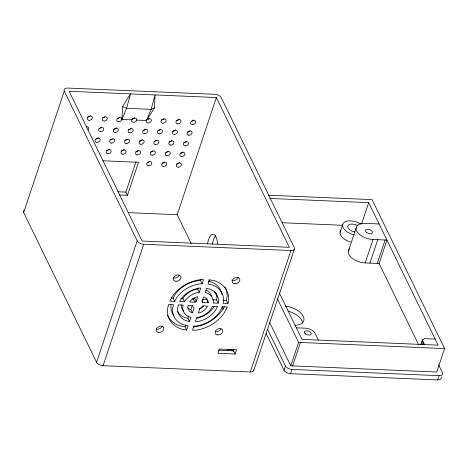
<?xml version="1.0" encoding="UTF-8"?>
<svg xmlns="http://www.w3.org/2000/svg" width="468" height="468" viewBox="0 0 468 468"><rect width="100%" height="100%" fill="white"/><g stroke="black" fill="none" stroke-linecap="round" stroke-linejoin="round"><path stroke-width="0.7" d="M121.961 119.457L122.557 106.517L130.519 93.892L126.565 108.319L121.961 119.457L131.824 119.872L132.04 119.48A2.673 1.849 -21.8 0 1 134.995 118.106A2.673 1.849 -21.8 0 1 136.785 119.679L136.668 120.212A2.673 1.983 -26 0 1 133.503 122.236A2.673 1.983 -26 0 1 131.76 120.001L131.824 119.872M146.502 120.498L154.458 107.868L155.054 94.934L151.1 109.36L146.344 120.738A2.673 1.983 -26 0 0 148.97 122.879A2.673 1.983 -26 0 0 151.135 119.551A2.673 1.983 -26 0 0 147.028 119.685L146.461 120.498L136.691 120.083M208.248 302.778L208.26 302.679A10.688 7.933 -26 0 0 205.037 297.519L203.668 296.987L202.1 301.673L202.784 302.55L208.248 302.778L206.692 299.461A10.688 7.933 -26 0 0 206.482 298.063M227.939 303.615L228.665 300.28A32.07 23.804 -26 0 0 214.724 280.806L209.424 279.782L208.003 284.029L212.56 285.041A26.729 19.837 -26 0 1 223.511 301.667L223.072 303.41L227.939 303.615L226.372 300.397L227.097 297.063A32.07 23.804 -26 0 0 224.892 286.855M218.182 303.205L218.433 302.164A21.382 15.871 -26 0 0 209.5 288.961L206.564 288.335L205.13 292.611L206.201 292.804A16.035 11.899 -26 0 1 213.367 302.422L213.25 302.995L218.182 303.205L216.614 299.982L216.865 298.941A21.382 15.871 -26 0 0 215.871 292.711M23.64 212.513L64.274 91.079A5.347 2.896 18.5 0 1 67.608 88.066L214.824 94.314A5.347 2.896 18.5 0 1 221.3 97.748L294.237 247.513A5.347 2.896 18.5 0 1 290.903 250.526L250.269 371.966L103.054 365.713A5.347 2.896 18.5 0 1 96.578 362.285L23.64 212.513A5.347 2.896 18.5 0 1 23.967 210.296M119.451 194.975L127.436 195.314L125.869 192.096L136.001 161.823M127.436 195.314L138.487 162.291L102.913 160.781M96.578 362.285L137.212 240.844L64.274 91.079M103.054 365.713L143.688 244.273L290.903 250.526M191.26 243.617L177.185 214.713L216.391 97.537L69.176 91.283L142.12 241.055L289.329 247.309L216.391 97.537M186.668 330.069L188.089 325.822L183.532 324.81A26.729 19.837 -26 0 1 172.581 308.178L173.464 304.674L168.538 304.463L167.427 309.57A32.07 23.804 -26 0 0 181.368 329.045L186.668 330.069L185.1 326.845L185.708 325.026M189.528 321.516L190.962 317.234L189.891 317.047A16.035 11.899 -26 0 1 182.725 307.429L183.199 305.083L178.331 304.879L177.659 307.687A21.382 15.871 -26 0 0 186.592 320.89L189.528 321.516L187.96 318.293L188.779 315.847M192.424 312.864L191.055 312.331A10.688 7.933 -26 0 1 187.832 307.166L188.054 305.294L192.997 305.499L193.085 306.873L193.992 308.178L192.424 312.864L190.856 309.64L192.196 305.627M199.292 292.336L200.725 288.054L199.503 288.083A21.382 15.871 -26 0 0 181.116 298.894L179.648 301.567L184.573 301.778L185.065 300.819A16.035 11.899 -26 0 1 198.613 292.371L199.292 292.336L197.724 289.113L198.134 287.89M202.147 283.807L203.557 279.583L199.625 279.753A32.07 23.804 -26 0 0 172.318 296.361L169.796 301.146L174.687 301.357L177.021 297.203A26.729 19.837 -26 0 1 200.105 283.842L202.147 283.807L200.579 280.584L200.983 279.378M196.25 301.427L197.718 296.694A10.688 7.933 -26 0 0 190.593 300.69L189.61 301.989L195.01 302.217L196.25 301.427L194.682 298.204L193.442 298.999L192.091 298.941M235.117 354.036L236.539 349.777L219.363 349.046L217.942 353.305L235.117 354.036L233.544 350.813L233.953 349.596M253.732 370.533L294.366 249.099M441.049 376.921A5.347 2.896 18.5 0 1 437.709 379.934L290.499 373.686A5.347 2.896 18.5 0 1 284.023 370.252L285.445 365.994L267.532 329.209M268.404 195.226L372.054 199.625L444.6 348.59L436.761 372.025L290.768 365.824L298.613 342.389L277.202 298.42M292.611 365.906L300.45 342.471M290.499 373.686L291.921 369.422L439.136 375.675A5.347 2.896 18.5 0 0 442.476 372.663L438.639 364.783M340.125 232.274L342.617 224.821M348.373 251.17L356.212 227.735M361.565 224.008L368.714 202.638L269.679 198.432M349.537 248.888A13.361 7.236 18.5 0 0 348.449 250.497L348.227 252.398A13.361 7.236 18.5 0 0 365.192 262.922L373.037 239.487L386.948 240.078L379.109 263.513L418.702 344.811M369.907 263.127L377.746 239.686M377.266 263.437L385.111 240.002M420.662 344.711L422.276 339.885A3.609 1.954 18.5 0 0 424.154 338.61L435.164 339.078M421.645 344.407L422.797 340.961M422.891 344.641L423.581 342.57M437.709 379.934L439.136 375.675M184.573 301.778L183.006 298.555L183.497 297.595A16.035 11.899 -26 0 1 197.046 289.154L197.724 289.113M174.687 301.357L173.119 298.134L175.453 293.98A26.729 19.837 -26 0 1 198.537 280.624L200.579 280.584M154.458 107.868L151.1 109.36L126.565 108.319L122.557 106.517M192.933 326.962L194.899 326.875A32.07 23.804 -26 0 0 224.318 306.745M117.883 191.757L125.869 192.096M128.355 212.642L177.185 214.713M379.109 223.979L364.806 223.371A13.361 7.236 18.5 0 0 356.294 227.062L356.066 228.963A13.361 7.236 18.5 0 0 373.037 239.487M282.227 222.733L342.67 225.301M365.192 262.922L379.109 263.513M171.025 298.046L173.119 298.134M180.894 298.467L183.006 298.555M202.58 299.385L206.68 299.561M212.384 299.801L216.614 299.982M222.897 300.251L226.372 300.397M296.32 327.811L306.06 328.226A7.857 4.259 18.5 0 1 315.186 333.585L318.345 340.072M298.613 342.389L444.6 348.59M218.521 350.175L233.544 350.813M185.1 326.845L179.8 325.822A32.07 23.804 -26 0 1 167.439 315.309M187.96 318.293L185.024 317.667A21.382 15.871 -26 0 1 177.384 311.325M208.389 281.239L210.992 281.818A26.729 19.837 -26 0 1 221.446 292.477M190.856 309.64L189.487 309.108A10.688 7.933 -26 0 1 187.797 307.763M368.714 202.638L438.124 345.162L301.954 339.376L279.373 293.009M422.276 339.885L424.564 344.583M269.679 322.516L290.768 365.824M266.105 333.468L284.023 370.252M208.857 279.747L209.816 281.718M214.613 291.57L216.854 296.168M221.972 306.675L223.254 309.307M201.843 300.614L202.784 302.55M193.442 298.999L195.01 302.217M227.29 350.836A3.609 1.954 18.5 0 1 229.747 349.66A3.609 1.954 18.5 0 1 233.444 351.17M207.552 243.857A13.361 5.271 -87.6 0 1 212.952 234.292A13.361 5.271 -87.6 0 1 217.673 243.846M212.46 244.068A13.361 5.271 -87.6 0 1 215.894 235.427M143.688 244.273A5.347 2.896 18.5 0 1 137.212 240.844M253.843 369.779A5.347 2.896 18.5 0 1 250.269 371.966M291.921 369.422A5.347 2.896 18.5 0 1 285.445 365.994M287.995 311.115A16.035 8.687 18.5 0 1 302.585 323.172M285.398 306.113A16.035 8.687 18.5 0 1 303.258 316.222A16.035 8.687 18.5 0 1 294.928 325.33M350.602 242.026A12.028 6.517 18.5 0 1 340.792 230.706M354.955 231.993A6.681 3.621 18.5 0 1 347.888 225.804A6.681 3.621 18.5 0 1 357.669 225.734M354.311 234.877A12.028 6.517 18.5 0 1 343.091 223.54A12.028 6.517 18.5 0 1 360.857 224.096M183.041 151.866A2.673 1.983 -26 0 1 180.145 153.346M190.172 130.56A2.673 1.983 -26 0 1 187.27 132.04M193.734 119.907A2.673 1.983 -26 0 1 191.494 121.341M179.478 162.519A2.673 1.983 -26 0 1 176.576 163.999M167.977 151.579A2.673 1.983 -26 0 1 165.496 152.55M164.414 162.232A2.673 1.983 -26 0 1 161.934 163.203M171.961 140.423A2.673 1.983 -26 0 1 169.059 141.898M175.523 129.771A2.673 1.983 -26 0 1 172.628 131.251M179.086 119.118A2.673 1.983 -26 0 1 176.19 120.598M153.03 151A2.673 1.983 -26 0 1 150.544 151.971M149.883 161.15A2.673 1.983 -26 0 1 146.981 162.624M156.593 140.347A2.673 1.983 -26 0 1 154.112 141.318M164.139 118.539A2.673 1.983 -26 0 1 161.238 120.019M160.571 129.191A2.673 1.983 -26 0 1 157.675 130.671M145.852 128.922A2.673 1.983 -26 0 1 142.951 130.402M138.721 150.228A2.673 1.983 -26 0 1 135.825 151.708M142.29 139.575A2.673 1.983 -26 0 1 139.388 141.055M148.999 118.773A2.673 1.983 -26 0 1 146.519 119.749M134.831 117.538A2.673 1.983 -26 0 1 131.929 119.012M130.847 128.694A2.673 1.983 -26 0 1 128.367 129.665M127.284 139.341A2.673 1.983 -26 0 1 124.804 140.318M124.137 149.491A2.673 1.983 -26 0 1 121.241 150.971M119.96 117.105A2.673 1.983 -26 0 1 117.058 118.585M116.392 127.758A2.673 1.983 -26 0 1 113.496 129.238M112.414 138.914A2.673 1.983 -26 0 1 109.933 139.891M109.266 149.064A2.673 1.983 -26 0 1 106.365 150.538M98.239 137.662A2.673 1.983 -26 0 1 95.998 139.095M101.802 127.009A2.673 1.983 -26 0 1 98.9 128.489M104.949 116.865A2.673 1.983 -26 0 1 102.469 117.837M90.412 115.602A2.673 1.983 -26 0 1 87.516 117.082M186.188 141.716A2.673 1.983 -26 0 1 183.708 142.693M86.282 126.74A2.673 1.983 -26 0 1 88.61 127.606A2.673 1.983 -26 0 1 88.002 129.981M221.048 328.676A4.007 2.978 -26 0 1 215.379 331.566M238.154 277.547A4.007 2.978 -26 0 1 231.707 280.08M179.267 275.044A4.007 2.978 -26 0 1 173.605 277.933M162.039 326.483A4.007 2.978 -26 0 1 156.183 328.957M221.61 293.103A26.729 19.837 -26 0 1 221.855 294.39M174.154 316.116A26.729 19.837 -26 0 1 171.007 304.96M214.209 306.528A21.382 15.871 -26 0 1 196.349 318.328M183.749 311.103A16.035 11.899 -26 0 1 181.151 304.855M205.938 290.078A16.035 11.899 -26 0 1 211.425 296.039M203.931 305.937A10.688 7.933 -26 0 1 199.438 309.073M217.38 306.534L217.363 306.616A21.382 15.871 -26 0 1 196.589 321.762L195.367 321.797L196.8 317.515L197.478 317.474A16.035 11.899 -26 0 0 211.027 309.032L212.408 306.324L217.38 306.534M222.236 306.745L222.113 307.236A26.729 19.837 -26 0 1 195.987 326.003L193.945 326.044L192.535 330.268L196.466 330.098A32.07 23.804 -26 0 0 227.214 306.955L222.236 306.745M199.842 308.424L198.374 313.156A10.688 7.933 -26 0 0 207.055 307.096L207.476 306.113L202.574 305.908L201.585 307.236L199.842 308.424M366.579 232.397A3.609 1.954 18.5 0 0 372.317 232.637A3.609 1.954 18.5 0 0 367.86 229.256A3.609 1.954 18.5 0 0 366.579 232.397M305.411 333.836A3.609 1.954 18.5 0 0 311.197 334.181A3.609 1.954 18.5 0 0 306.85 330.753A3.609 1.954 18.5 0 0 305.411 333.836M188.838 135.258A2.673 1.983 -26 0 0 192.032 132.157A2.673 1.983 -26 0 0 187.785 131.976A2.673 1.983 -26 0 0 188.838 135.258M148.549 165.847A2.673 1.983 -26 0 0 151.743 162.741A2.673 1.983 -26 0 0 147.496 162.56A2.673 1.983 -26 0 0 148.549 165.847M170.633 145.121A2.673 1.983 -26 0 0 173.827 142.015A2.673 1.983 -26 0 0 169.574 141.833A2.673 1.983 -26 0 0 170.633 145.121M104.036 121.06A2.673 1.983 -26 0 0 107.231 117.954A2.673 1.983 -26 0 0 102.978 117.772A2.673 1.983 -26 0 0 104.036 121.06M137.393 154.926A2.673 1.983 -26 0 0 140.587 151.825A2.673 1.983 -26 0 0 136.34 151.644A2.673 1.983 -26 0 0 137.393 154.926M115.064 132.456A2.673 1.983 -26 0 0 118.258 129.349A2.673 1.983 -26 0 0 114.011 129.174A2.673 1.983 -26 0 0 115.064 132.456M129.934 132.889A2.673 1.983 -26 0 0 133.128 129.782A2.673 1.983 -26 0 0 128.881 129.601A2.673 1.983 -26 0 0 129.934 132.889M174.195 134.468A2.673 1.983 -26 0 0 177.39 131.362A2.673 1.983 -26 0 0 173.137 131.18A2.673 1.983 -26 0 0 174.195 134.468M89.084 120.299A2.673 1.983 -26 0 0 92.278 117.193A2.673 1.983 -26 0 0 88.025 117.018A2.673 1.983 -26 0 0 89.084 120.299M100.474 131.713A2.673 1.983 -26 0 0 103.668 128.606A2.673 1.983 -26 0 0 99.415 128.425A2.673 1.983 -26 0 0 100.474 131.713M159.243 133.889A2.673 1.983 -26 0 0 162.437 130.783A2.673 1.983 -26 0 0 158.19 130.601A2.673 1.983 -26 0 0 159.243 133.889M162.805 123.236A2.673 1.983 -26 0 0 166 120.13A2.673 1.983 -26 0 0 161.752 119.954A2.673 1.983 -26 0 0 162.805 123.236M178.15 167.216A2.673 1.983 -26 0 0 181.344 164.11A2.673 1.983 -26 0 0 177.091 163.929A2.673 1.983 -26 0 0 178.15 167.216M155.68 144.542A2.673 1.983 -26 0 0 158.874 141.435A2.673 1.983 -26 0 0 154.621 141.254A2.673 1.983 -26 0 0 155.68 144.542M167.064 155.774A2.673 1.983 -26 0 0 170.258 152.667A2.673 1.983 -26 0 0 166.011 152.486A2.673 1.983 -26 0 0 167.064 155.774M122.809 154.194A2.673 1.983 -26 0 0 126.003 151.088A2.673 1.983 -26 0 0 121.75 150.907A2.673 1.983 -26 0 0 122.809 154.194M152.112 155.195A2.673 1.983 -26 0 0 155.306 152.088A2.673 1.983 -26 0 0 151.059 151.907A2.673 1.983 -26 0 0 152.112 155.195M111.501 143.109A2.673 1.983 -26 0 0 114.695 140.002A2.673 1.983 -26 0 0 110.442 139.821A2.673 1.983 -26 0 0 111.501 143.109M192.406 124.605A2.673 1.983 -26 0 0 195.601 121.504A2.673 1.983 -26 0 0 191.348 121.323A2.673 1.983 -26 0 0 192.406 124.605M144.524 133.626A2.673 1.983 -26 0 0 147.718 130.519A2.673 1.983 -26 0 0 143.465 130.338A2.673 1.983 -26 0 0 144.524 133.626M140.956 144.273A2.673 1.983 -26 0 0 144.15 141.172A2.673 1.983 -26 0 0 139.903 140.991A2.673 1.983 -26 0 0 140.956 144.273M163.502 166.427A2.673 1.983 -26 0 0 166.696 163.32A2.673 1.983 -26 0 0 162.449 163.139A2.673 1.983 -26 0 0 163.502 166.427M181.713 156.564A2.673 1.983 -26 0 0 184.907 153.457A2.673 1.983 -26 0 0 180.654 153.282A2.673 1.983 -26 0 0 181.713 156.564M185.275 145.911A2.673 1.983 -26 0 0 188.469 142.804A2.673 1.983 -26 0 0 184.222 142.629A2.673 1.983 -26 0 0 185.275 145.911M126.372 143.541A2.673 1.983 -26 0 0 129.566 140.435A2.673 1.983 -26 0 0 125.319 140.254A2.673 1.983 -26 0 0 126.372 143.541M96.905 142.366A2.673 1.983 -26 0 0 100.099 139.259A2.673 1.983 -26 0 0 95.852 139.078A2.673 1.983 -26 0 0 96.905 142.366M177.758 123.815A2.673 1.983 -26 0 0 180.952 120.709A2.673 1.983 -26 0 0 176.705 120.528A2.673 1.983 -26 0 0 177.758 123.815M118.626 121.803A2.673 1.983 -26 0 0 121.82 118.697A2.673 1.983 -26 0 0 117.573 118.521A2.673 1.983 -26 0 0 118.626 121.803M107.932 153.761A2.673 1.983 -26 0 0 111.127 150.655A2.673 1.983 -26 0 0 106.879 150.474A2.673 1.983 -26 0 0 107.932 153.761M234.971 283.807A4.007 2.978 -26 0 0 239.762 279.144A4.007 2.978 -26 0 0 233.392 278.875A4.007 2.978 -26 0 0 234.971 283.807M217.866 334.936A4.007 2.978 -26 0 0 222.657 330.279A4.007 2.978 -26 0 0 216.28 330.01A4.007 2.978 -26 0 0 217.866 334.936M158.629 332.403A4.007 2.978 -26 0 0 163.841 328.062A4.007 2.978 -26 0 0 157.675 327.255A4.007 2.978 -26 0 0 158.629 332.403M176.091 281.303A4.007 2.978 -26 0 0 180.882 276.646A4.007 2.978 -26 0 0 174.505 276.377A4.007 2.978 -26 0 0 176.091 281.303"/></g></svg>
